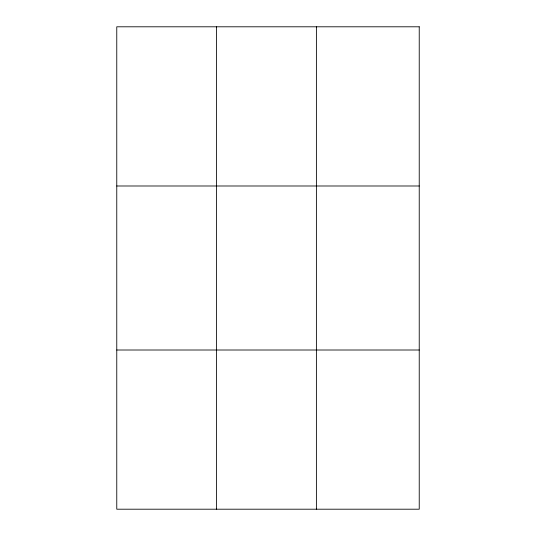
<?xml version="1.0" encoding="UTF-8"?>
<svg xmlns="http://www.w3.org/2000/svg" width="536" height="536" viewBox="0 0 536 536"><rect width="100%" height="100%" fill="white"/><g stroke="black" fill="none" stroke-linecap="round" stroke-linejoin="round"><path stroke-width="0.8" d="M216.584 509.2L216.584 26.8M316.394 509.2L316.394 26.8M116.768 185.992L419.232 185.992M116.768 350.008L419.232 350.008M419.232 26.8L419.232 509.2L116.768 509.2L116.768 26.8L419.232 26.8"/></g></svg>
